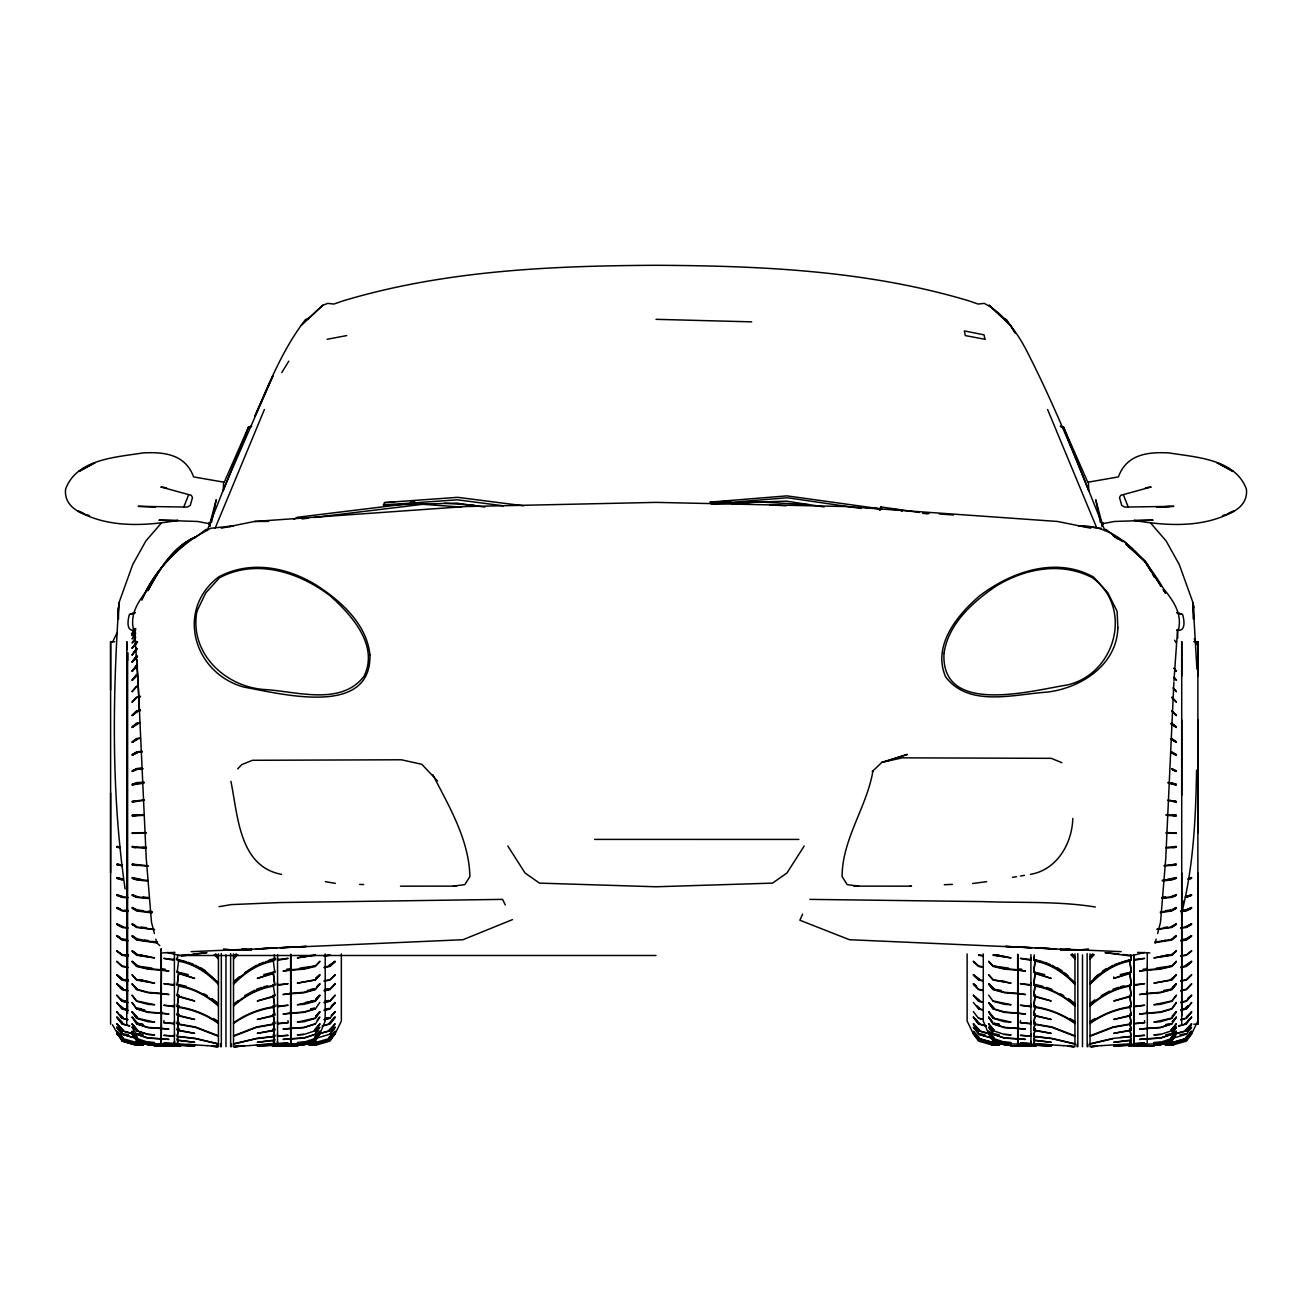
<?xml version="1.0" encoding="UTF-8"?>
<svg xmlns="http://www.w3.org/2000/svg" width="1312" height="1312" viewBox="0 0 1312 1312"><rect width="100%" height="100%" fill="white"/><g stroke="black" fill="none" stroke-linecap="round" stroke-linejoin="round"><path stroke-width="1.5" d="M110.602 872.939L110.602 792.973M110.602 690.046L110.602 641.716L114.685 641.716M126.756 690.046L126.756 666.414M126.756 660.608L126.756 652.736M126.756 650.063L126.756 641.716L126.756 1024.213M127.625 660.608L127.625 652.736L127.625 1013.192M1181.718 1015.849L1181.718 872.939M1181.718 795.285L1181.718 719.927M1181.718 676.008L1181.718 641.716L1181.718 1024.213M1193.789 1024.213L1197.872 1024.213L1197.872 872.939M1197.872 832.956L1197.872 719.927M1197.872 676.008L1197.872 641.716L1193.789 641.716M1178.553 629.35C1182.227 613.229 1173.01 600.371 1163.383 588.481C1145.261 558.125 1117.48 524.685 1078.759 525.899L1101.457 528.31M1193.395 619.002L1193.067 602.88L1179.258 564.537L1166.138 540.97L1151.001 523.439M1072.79 818.409C1072.183 843.501 1056.931 869.889 1030.478 874.35M1196.577 770.128C1195.74 818.311 1193.494 866.806 1181.522 913.71M1173.879 682.158L1165.761 858.507L1160.513 922.287L1157.61 933.521M1173.961 680.748L1177.602 629.481L1177.766 638.058M241.605 445.358L248.427 427.154L251.576 426.105M160.999 523.439L145.862 540.97L132.742 564.537L118.933 602.88C112.586 697.918 111.323 794.465 125.099 888.88M174.398 1043.614L163.82 1043.073L174.398 1043.696L174.545 1041.449M174.398 1045.943L163.82 1045.664L174.398 1046.025L174.545 1041.531M178.596 1043.958L177.186 1045.041L194.684 1046.107L178.596 1045.238L177.333 1046.238L177.481 1041.482M1030.92 1045.943L1020.342 1045.664L1030.92 1046.025L1031.052 1041.449M174.545 1033.922L174.398 1036.283L163.82 1035.332L174.398 1036.021M177.186 1036.25L178.744 1028.657L177.186 1036.25L195.521 1038.415L218.432 1043.794M207.247 1045.664L177.186 1043.762L178.596 1040.498L194.684 1042.286L177.186 1040.055L177.333 1037.94M1031.052 1033.922L1030.92 1036.283L1020.342 1035.332L1030.92 1036.021M1033.708 1036.25L1035.25 1028.657L1033.708 1036.25L1052.027 1038.415L1074.954 1043.794M1063.77 1045.664L1033.708 1043.762L1035.119 1040.498L1051.207 1042.286L1033.708 1040.055L1033.84 1037.94M174.545 1021.441L174.398 1023.885L163.82 1022.622L163.967 1020.621M177.186 1023.754L178.744 1014.127L177.186 1023.754L195.521 1026.984L218.432 1035.791M177.186 1029.969L178.744 1022.392L177.186 1029.969L194.684 1033.331L178.596 1030.658M1031.052 1021.441L1030.92 1023.885L1020.342 1022.622L1020.49 1020.621M1033.708 1023.754L1035.25 1014.127L1033.708 1023.754L1052.027 1026.984L1074.954 1035.791M1033.708 1029.969L1035.25 1022.392L1033.708 1029.969L1051.207 1033.331L1035.119 1030.658M161.13 1045.549L161.278 1011.503M161.31 1045.566L161.458 1011.519M174.545 1004.352L174.398 1006.796L163.82 1005.254L174.398 1006.206M177.186 1006.566L178.744 995.136L177.186 1006.566C192.028 1008.616 206.214 1014.143 218.432 1022.819M177.186 1015.062L178.744 1005.582L177.186 1015.062L194.684 1019.457L178.596 1015.964M1017.653 1045.549L1017.784 1011.503M1017.833 1045.566L1017.981 1011.519M1031.052 1004.352L1030.92 1006.796L1020.342 1005.254L1030.92 1006.206M1033.708 1006.566L1035.25 995.136L1033.708 1006.566C1048.55 1008.616 1062.72 1014.143 1074.954 1022.819M1033.708 1015.062L1035.25 1005.582L1033.708 1015.062L1051.207 1019.457L1035.119 1015.964M132.118 1002.434L136.612 1008.633L148.076 1012.028L161.13 1013.028L161.278 991.708M174.545 983.065L174.398 985.443L163.82 983.672L174.398 984.705M177.186 985.132L178.744 972.176L177.186 985.132C192.651 987.51 206.755 994.939 218.432 1005.189M178.596 996.792L194.684 1000.99L177.186 995.677L177.333 994.02M186.288 986.312L178.744 984.525L178.596 986.165C193.602 988.559 207.214 996.021 218.432 1006.091M994.004 1008.124L988.641 1002.434L993.135 1008.633L1004.582 1012.028L1017.653 1013.028L1017.784 991.708M1017.833 1013.372L1025.476 1014.045L1017.833 1013.044L1017.981 991.724M1031.052 983.065L1030.92 985.443L1020.342 983.672L1030.92 984.705M1033.708 985.132L1035.25 972.176L1033.708 985.132C1049.157 987.51 1063.278 994.939 1074.954 1005.189M1035.119 996.792L1051.207 1000.99L1033.708 995.677L1035.25 984.525L1042.81 986.312M1033.708 995.677L1035.25 984.525M83.181 512.976L77.556 510.778C107.6 528.228 144.91 525.997 178.071 520.372L158.916 520.192L197.62 521.471L209.854 523.8L216.234 499.757L211.527 522.553M132.118 983.672L136.612 989.199L148.076 992.282L161.13 993.364L161.278 968.338M161.31 1013.372L168.969 1014.045L161.31 1013.044L161.31 993.791L168.969 994.529L161.31 993.381L161.458 968.371M174.545 958.088L174.398 960.351L163.82 958.383L174.398 959.498M218.432 983.328C207.198 971.848 193.258 962.664 177.186 959.958L177.333 958.547M178.596 973.586L194.684 978.424L177.186 972.307L177.333 970.896M186.288 961.762L178.744 959.744L178.596 961.155C194.209 963.894 207.64 973.127 218.432 984.394M994.004 988.74L988.641 983.672L993.135 989.199L1004.582 992.282L1017.653 993.364L1017.784 968.338M1017.833 993.791L1025.476 994.529L1017.833 993.381L1017.981 968.371M1031.052 958.088L1030.92 960.351L1020.342 958.383L1030.92 959.498M1074.954 983.328C1063.72 971.848 1049.78 962.664 1033.708 959.958L1033.84 958.547M1035.119 973.586L1051.207 978.424L1033.708 972.307L1035.25 959.744L1042.81 961.762M1033.708 972.307L1035.25 959.744M134.234 631.039L134.398 629.481L138.121 682.158L146.239 858.507L151.487 922.287L154.39 933.521M177.333 958.711L177.76 954.792M1033.856 958.711L1034.266 954.792M177.186 959.958L177.481 957.301M1033.708 959.958L1033.987 957.301M177.186 972.307L178.744 959.744M177.186 995.677L178.744 984.525M118.933 602.88L118.293 619.362M1181.554 911.102L1183.375 901.131M188.698 494.591L183.664 507.318M1155.216 942.869L1156.167 939.13M880.008 510.204L880.877 506.924L919.187 512.467M873.005 770.652C866.904 807.142 842.058 839.172 842.107 876.629L847.191 884.632L858.786 886.141L911.528 886.174L909.921 886.174M1102.9 523.012L1101.982 525.948L1102.9 523.012L1102.146 523.783L1095.766 499.757L1100.473 522.553M879.794 509.991L880.877 506.924M141.86 600.207C151.946 575.591 170.806 554.5 191.929 538.707C171.642 548.646 158.572 570.835 148.043 590.728M207.165 530.622L224.926 485.834L273.044 375.609L254.922 416.084C269.337 382.809 283.146 348.549 305.466 319.587L308.353 318.308M143.057 597.042C154.226 572.704 173.381 551.598 195.636 536.854C173.856 546.317 159.621 569.113 148.256 589.744M215.07 528.375L264.384 409.557M303.892 1044.975L297.348 1045.27L303.892 1044.926L315.339 1041.105L319.833 1033.84L325.196 1021.048L325.196 953.939M177.186 1040.055L178.596 1036.677L195.521 1038.678L218.432 1044.106M1033.708 1040.055L1035.119 1036.677L1052.027 1038.678L1074.954 1044.106M224.319 482.078L248.427 427.154L223.204 490.852L223.614 482.127L193.618 476.928C185.468 454.69 165.23 451.771 143.172 452.902C116.276 457.281 76.637 458.839 65.6 489.146C63.796 503.578 76.408 512.73 89.019 515.403M484.8 507.072L456.707 503.152L383.416 505.005L384.531 502.578L457.642 497.33L523.849 505.809M112.389 642.437L116.834 633.253M1173.076 1044.975L1165.482 1045.27L1173.076 1044.926L1186.392 1041.105L1191.624 1033.84L1197.872 1021.048M802.6 914.087L799.894 920.237L849.454 939.72L1031.33 947.707M281.801 372.575L288.788 361.144M134.824 628.907L132.118 633.319L134.267 630.596M135.726 628.481L132.118 634.336L135.333 630.285M132.118 634.696L134.824 630.301M315.339 1040.121L319.833 1032.823L316.618 1036.874M1171.846 1040.121L1176.356 1032.823L1172.059 1038.202M135.726 629.891L132.118 635.713L135.333 631.695M315.339 1038.546L319.833 1031.248L314.47 1037.841L319.833 1031.38M1171.846 1038.546L1176.356 1031.38L1170.993 1037.956L1176.356 1031.248L1171.846 1038.415L1160.398 1042.318L1153.871 1042.646L1160.398 1042.318M135.726 633.106L132.118 638.928L135.333 634.86M1176.356 1027.296L1171.846 1034.364L1160.398 1038.136L1147.344 1038.891M804.19 846.01L786.938 873.021L772.506 883.124L656 886.764L539.494 883.124L525.062 873.021L507.81 846.01M135.726 637.304L132.118 643.011L135.333 639.042M315.339 1030.871L319.833 1023.786L314.47 1030.117M1171.846 1030.871L1176.356 1023.786L1170.993 1030.117M136.612 641.322L132.118 648.308L137.481 642.142M148.617 588.481C138.99 600.371 129.773 613.229 133.447 629.35M132.118 654.803L136.612 648.243M136.612 648.456L132.118 655L137.481 648.784M136.612 655.688L132.118 661.888L137.481 656.197M136.612 656.066L132.118 662.248L137.481 656.558M319.833 1002.434L315.339 1008.994L303.892 1012.405L290.821 1013.356L290.821 1045.549M1176.356 1002.434L1171.846 1008.633L1160.398 1012.028L1147.344 1013.028M1176.356 1002.794L1171.846 1008.994L1160.398 1012.405L1147.344 1013.356L1147.147 1045.566M329.886 1038.546L335.118 1031.248L328.869 1037.841L335.118 1031.38M1191.624 1031.38L1186.392 1038.546L1173.076 1042.318L1165.482 1042.646L1173.076 1042.318L1186.392 1038.415L1191.624 1031.248L1185.392 1037.956M329.886 1034.364L335.118 1027.296L331.378 1031.183M1186.392 1034.364L1191.624 1027.132L1187.885 1031.183M136.612 665.135L132.118 671.104L137.481 665.643M136.612 665.414L132.118 671.4L137.481 665.922M1176.356 995.136L1171.846 1000.925L1153.871 1004.746L1160.398 1004.369L1171.846 1001.286L1176.356 995.48M314.47 1040.564L319.833 1033.84M1170.993 1040.564L1176.356 1033.84L1171.846 1041.154L1160.398 1044.975L1153.871 1045.27L1160.398 1044.975M314.47 1039.153L319.833 1032.446L315.339 1039.744L303.892 1043.565L290.821 1044.204M1170.993 1039.153L1176.356 1032.446L1171.846 1039.744L1160.398 1043.565L1147.344 1044.155M136.612 674.434L132.118 679.96L134.808 677.418M136.612 674.893L132.118 680.42L137.481 675.352M1191.624 1011.65L1186.392 1018.079L1180.685 1019.522M315.536 1032.478L319.833 1027.132L315.339 1034.364L303.892 1038.136L290.821 1038.891M1172.059 1032.478L1176.356 1027.132L1171.846 1034.2L1160.398 1037.972L1147.344 1038.743M1191.624 1002.434L1186.392 1008.633L1180.685 1010.092M1191.624 1002.794L1186.392 1008.994L1180.685 1010.453M314.47 1030.33L319.833 1024M1170.993 1030.33L1176.356 1024M132.118 691.424L136.612 686.176M132.118 691.785L136.612 686.52M132.118 648.046L137.481 641.88M317.16 1020.129L319.833 1017.046L315.339 1024.016L303.892 1027.657L290.821 1028.526M1172.321 1021.671L1176.356 1017.046L1171.846 1024.016L1160.398 1027.657L1147.344 1028.526M1172.321 1021.933L1176.356 1017.308M335.118 995.136L329.886 1000.925L324.179 1002.253M335.118 995.48L329.886 1001.286L324.179 1002.614M315.815 1016.095L319.833 1011.65L315.339 1018.079L297.348 1022.114L303.892 1021.753L315.339 1018.358L319.833 1011.946L315.815 1016.374M1172.321 1016.095L1176.356 1011.65L1171.846 1018.358L1160.398 1021.753L1153.871 1022.114L1171.846 1018.079M1172.321 1016.374L1176.356 1011.946M1185.392 1040.564L1191.624 1033.84M332.625 1035.102L335.118 1032.446L329.886 1040.072L320.374 1042.761L329.886 1040.121L335.118 1032.872L332.625 1035.529M328.869 1039.153L335.118 1032.511M1185.392 1039.153L1191.624 1032.446L1186.392 1039.744L1173.076 1043.565L1159.792 1044.073M1187.885 1036.874L1191.624 1032.823L1186.392 1040.121L1176.88 1042.81L1186.392 1040.072M335.118 983.672L329.886 989.199L324.179 990.527M335.118 984.131L329.886 989.658L324.179 990.97M1191.624 983.672L1186.392 989.199L1180.685 990.527M1191.624 984.131L1186.392 989.658L1180.685 990.97M132.118 701.822L136.612 697.098L140.433 696.344M132.118 702.363L136.612 697.64L140.433 696.885M319.833 961.204L315.339 965.927L303.892 968.633L290.821 969.748L290.821 954.365M319.833 961.745L315.339 966.468L303.892 969.158L290.821 970.24L290.821 993.364L303.892 992.282L315.339 989.199L319.833 983.672L317.16 986.214M1176.356 961.204L1171.846 965.927L1160.398 968.633L1147.344 969.748M1176.356 961.745L1171.846 966.468L1160.398 969.158L1147.344 970.24L1147.147 993.381L1139.505 994.529L1147.147 993.791M237.685 768.865L241.769 764.617L252.445 760.288L401.357 759.779L421.792 764.273L437.519 780.919M331.378 1031.019L335.118 1027.132L329.886 1034.2L316.569 1038.136M233.52 958.99L237.718 954.66M1090.026 958.99L1094.224 954.66M328.869 1030.33L335.118 1023.786L329.886 1030.871L318.472 1033.987M1185.392 1030.117L1191.624 1023.786L1186.392 1030.674L1174.978 1033.79M1185.392 1030.33L1191.624 1024L1186.392 1030.871L1174.978 1033.987M233.52 956.645L236.308 953.824M233.52 957.776L236.308 954.759M1090.026 956.645L1092.83 953.824M1090.026 957.58L1092.83 954.759M1090.026 957.776L1092.83 954.972M315.815 999.137L319.833 995.136L315.339 1000.925L297.348 1004.746L303.892 1004.369L315.339 1001.286L319.833 995.48L315.815 999.498M331.378 1020.736L335.118 1017.046L329.886 1023.754L322.276 1025.836M328.869 1023.475L335.118 1017.308L329.886 1024.016L322.276 1026.099M1187.885 1020.736L1191.624 1017.046L1186.392 1024.016L1178.783 1026.099M1185.392 1023.475L1191.624 1017.308M301.399 325.31L322.818 305.253L327.77 303.384L333.871 304.056L343.432 300.76C444.604 270.469 551.056 265.795 656 265.303C760.944 265.795 867.396 270.469 968.568 300.76L978.129 304.056L984.23 303.384C1003.893 313.519 1017.915 333.281 1027.722 352.846C1057.095 410.377 1080.711 470.746 1104.835 530.622M335.118 974.636L329.886 979.67L324.179 980.835M335.118 975.046L329.886 980.08L324.179 981.245M1191.624 974.636L1186.392 979.67L1180.685 980.835M1191.624 975.046L1186.392 980.08L1180.685 981.245M872.201 771.571L881.877 762.338L907.346 754.416L885.256 761.583M317.16 986.673L319.833 984.131L315.339 989.658L303.892 992.741L290.821 993.774L290.821 1013.028L303.892 1012.028L315.339 1008.633M331.378 1015.209L335.118 1011.65L329.886 1018.358L324.179 1019.818M331.378 1015.488L335.118 1011.946M1172.321 987.477L1176.356 983.672L1171.846 989.199L1160.398 992.282L1147.344 993.364L1147.196 991.708M1172.321 987.936L1176.356 984.131L1171.846 989.658L1160.398 992.741L1147.344 993.774L1147.147 1013.044L1139.505 1014.045L1147.147 1013.372L1147.016 1011.519M1186.638 1016.669L1191.624 1011.946L1186.392 1018.358L1180.685 1019.818M273.355 1044.762L274.618 1043.598L273.355 1040.498L257.267 1042.286L274.766 1040.055L273.208 1034.561M1129.878 1044.762L1131.141 1043.598L1129.878 1040.498L1113.773 1042.286L1131.288 1040.055L1131.141 1037.94M1176.356 950.659L1171.846 954.808L1153.871 957.875L1171.846 955.284L1176.356 951.118L1170.993 954.972M307.385 319.456L322.818 305.253M233.52 984.394C244.311 973.127 257.742 963.894 273.355 961.155L273.208 959.744L265.664 961.762M1090.026 984.394C1100.817 973.127 1114.249 963.894 1129.878 961.155L1129.73 959.744L1114.79 964.5M331.378 1005.845L335.118 1002.434L329.886 1008.633L324.179 1010.092M331.378 1006.222L335.118 1002.794L329.886 1008.994L324.179 1010.453M1185.392 1008.124L1187.885 1005.845M1187.885 1006.222L1185.392 1008.485L1181.833 1009.076M274.618 1043.647L273.208 1043.073M1131.141 1043.647L1129.73 1043.073M233.52 981.917L239.112 976.899M233.52 982.737L240.506 976.456M233.52 983.328C244.754 971.848 258.694 962.664 274.766 959.958L274.634 958.547L269.206 959.99M1094.224 978.145L1098.423 974.373M1090.026 982.737L1099.817 973.947M1090.026 983.328C1101.276 971.848 1115.2 962.664 1131.288 959.958L1130.993 957.301M315.815 978.129L319.833 974.636L315.339 979.67L297.348 983.147L315.339 980.08L319.833 975.046L315.815 978.539M1170.993 979.293L1176.356 974.636L1171.846 979.67L1153.871 983.147L1171.846 980.08L1176.356 975.046L1170.993 979.703M273.355 1046.041L274.766 1044.828M1129.878 1046.041L1131.288 1044.828M1187.885 998.35L1191.624 995.136L1186.392 1000.925L1180.685 1002.253M1187.885 998.694L1191.624 995.48L1186.392 1001.286L1180.685 1002.614M1033.987 1041.482L1033.856 1046.238L1035.119 1045.238L1051.207 1046.107L1033.708 1045.041L1035.119 1043.958L1052.027 1044.893M1191.624 950.659L1186.392 954.808L1180.685 955.776M1191.624 951.118L1186.392 955.284L1180.685 956.235M233.52 1006.091C244.737 996.021 258.349 988.559 273.355 986.165L273.208 984.525L274.766 995.677L257.267 1000.99L273.355 996.792L273.208 995.136L274.766 1006.566C259.924 1008.616 245.754 1014.143 233.52 1022.819M1090.026 1006.091C1101.26 996.021 1114.872 988.559 1129.878 986.165L1129.73 984.525L1131.288 995.677L1113.773 1000.99L1129.878 996.792L1129.73 995.136L1131.288 1006.566C1116.43 1008.616 1102.26 1014.143 1090.026 1022.819M282.703 1046.107L271.912 1045.746L282.703 1045.041M233.52 1004.238L238.308 1000.564M233.52 1005.189C245.196 994.939 259.317 987.51 274.766 985.132L273.208 972.176L263.778 974.603M1090.026 1003.532L1094.831 999.859M1090.026 1004.238L1094.831 1000.564M1090.026 1005.189C1101.719 994.939 1115.823 987.51 1131.288 985.132L1129.73 972.176L1131.288 985.132M137.481 711.219L132.118 715.237L136.612 710.842L140.433 710.087M137.481 711.645L132.118 715.663L136.612 711.252L140.433 710.497M193.979 538.428L206.361 529.228M281.063 1046.041L282.703 1044.828M1137.586 1046.041L1139.226 1044.828M328.869 965.55L335.118 961.204L329.886 965.927L324.179 967.092M328.869 966.075L335.118 961.745L329.886 966.468L324.179 967.616M1185.392 965.55L1191.624 961.204L1186.392 965.927L1180.685 967.092M1185.392 966.075L1191.624 961.745L1186.392 966.468L1180.685 967.616M137.481 723.437L132.118 726.93L136.612 723.125L140.433 722.551M137.481 724.044L132.118 727.52L136.612 723.732L140.433 723.142M1173.666 937.358L1176.356 935.604L1171.846 939.408L1154.806 942.147M1170.993 939.704L1176.356 936.21L1171.846 940.015L1154.806 942.721M244.704 972.7L256.447 965.238M1102.9 970.798L1106.246 968.666M1101.211 972.7L1112.953 965.238M233.52 1023.54C245.278 1015.029 258.972 1009.453 273.355 1007.419L273.208 1005.582L274.766 1015.062L257.267 1019.457L273.355 1015.964L273.208 1014.127L274.766 1023.754L256.447 1026.984L233.52 1035.791M1090.026 1023.54C1101.801 1015.029 1115.479 1009.453 1129.878 1007.419L1129.73 1005.582L1131.288 1015.062L1113.773 1019.457L1129.878 1015.964L1129.73 1014.127L1131.288 1023.754L1112.953 1026.984L1090.026 1035.791M1090.026 1021.54L1094.831 1018.588M293.921 519.372L297.365 517.289L412.099 503.25M137.481 738.836L132.118 741.969L136.612 738.525L140.433 737.951M137.481 739.312L132.118 742.444L136.612 739L140.433 738.41M248.362 428.319L251.56 426.498M188.19 541.085L210.543 528.31L233.241 525.899L229.452 526.768M1186.95 938.228L1191.624 935.604L1186.392 939.408L1180.685 940.36M1170.993 926.748L1176.356 923.812L1171.846 926.977L1157.135 929.109M1170.993 927.24L1176.356 924.304L1171.846 927.469L1157.135 929.372M244.704 995.66L254.758 990.199M1101.211 995.66L1109.608 991.118M137.481 752.104L132.118 754.646L136.612 751.874L142.352 751.268M137.481 752.744L132.118 755.302L136.612 752.514L142.352 751.924M1172.78 909.2L1176.356 907.494L1171.846 910.282L1160.398 912.004M1172.78 909.856L1176.356 908.15L1171.846 910.922L1160.398 912.66M1185.392 926.748L1191.624 923.812L1186.392 926.977L1180.685 927.715M1185.392 927.24L1191.624 924.304L1186.392 927.469L1180.685 928.207M233.52 1036.316L256.447 1027.411L273.355 1024.393L274.766 1029.969L257.267 1033.331L273.355 1030.658L274.766 1036.25L256.447 1038.415L233.52 1043.794M1090.026 1036.316L1112.953 1027.411L1129.878 1024.393L1131.288 1029.969L1113.773 1033.331L1129.878 1030.658L1131.288 1036.25L1120.432 1037.497M1113.773 976.997L1113.773 978.424L1131.288 972.307L1129.73 959.744M1186.95 909.413L1191.624 907.494L1186.392 910.282L1180.685 911.02M1186.95 910.069L1191.624 908.15L1186.392 910.922L1180.685 911.676M258.267 964.5L263.778 962.27M137.481 768.799L132.118 770.964L136.612 768.57L142.352 767.963M137.481 769.291L132.118 771.456L136.612 769.062L142.352 768.471M1186.392 896.834L1191.624 894.718L1185.392 896.686M1186.392 897.359L1191.624 895.26L1185.392 897.211M135.021 612.458L130.216 614.36L133.89 613.442M1228.819 512.976L1234.444 510.778C1204.4 528.228 1167.09 525.997 1133.929 520.372L1153.084 520.175L1114.38 521.471L1102.146 523.783M1170.993 896.686L1176.356 894.718L1171.846 896.834L1162.301 897.802M1170.993 897.211L1176.356 895.26L1171.846 897.359L1162.301 898.343M1113.773 978.424L1129.878 973.586M1222.981 515.403C1235.592 512.73 1248.204 503.578 1246.4 489.146C1235.363 458.839 1195.724 457.281 1168.828 452.902C1146.77 451.771 1126.532 454.69 1118.382 476.928L1088.386 482.127L1088.796 490.852L1063.573 427.154L1060.424 426.105M256.447 989.297L261.941 987.395M1112.953 989.297L1118.447 987.395M315.339 1034.2L303.892 1037.972L290.821 1038.743M303.892 1042.318L297.348 1042.646L303.892 1042.187L315.339 1038.415M1162.301 1043.27L1168.041 1041.318M1188.147 878.696L1191.624 877.564L1188.508 878.335M1188.147 879.384L1191.624 878.253L1188.508 879.024M315.339 1023.754L303.892 1027.394L290.821 1028.28M315.339 1030.674L303.892 1034.512L297.348 1034.856L303.892 1034.299M1171.846 1023.754L1160.398 1027.394L1147.344 1028.28M1171.846 1030.674L1160.398 1034.512L1153.871 1034.856L1160.398 1034.299M221.318 528.178L254.462 521.471L465.301 506.563L656 502.381L846.699 506.563L1057.538 521.471L1090.682 528.178M274.634 970.896L274.766 972.307L257.267 978.424L273.355 973.586L273.208 972.176M329.886 1039.694L316.569 1043.565L303.285 1044.122L316.569 1043.516M316.569 1044.975L308.976 1045.27L316.569 1044.926L329.886 1041.105L335.118 1033.84L341.35 1021.048L341.35 953.939M316.569 1042.318L308.976 1042.646L316.569 1042.187L329.886 1038.415M1173.076 1038.136L1186.392 1034.2M233.52 1044.106L256.447 1038.678L273.355 1036.677L274.766 1040.055M1090.026 1044.106L1112.953 1038.678M135.152 612.802L129.445 614.393C127.756 619.707 125.755 632.368 135.251 630.055M1090.026 1043.794L1112.953 1038.415L1129.878 1036.677L1131.288 1040.055M318.472 1033.79L329.886 1030.674M1178.783 1025.836L1186.392 1023.754M324.179 1019.522L329.886 1018.079M1120.284 974.603L1127.844 972.668M1144.704 952.446L1132.633 955.497L1122.777 954.464M263.778 986.755L267.55 985.853M1120.284 986.755L1124.072 985.853M881.877 762.338L902.312 757.844L1051.224 758.336L1061.9 762.682M135.694 800.714L132.118 801.484L144.254 799.795M135.694 801.255L132.118 802.009L144.254 800.32M1165.63 1034.906L1170.993 1033.61M1144.507 1020.621L1144.638 1022.622L1134.076 1023.458L1134.076 1006.796L1144.638 1005.254L1134.076 1006.206L1134.076 985.443L1144.638 983.672L1134.076 984.705L1134.076 960.351L1144.638 958.383L1134.076 959.498L1133.929 957.235M1165.63 1024.557L1169.205 1023.836M315.339 954.808L297.348 957.875L315.339 955.284M310.895 1008.813L314.47 1008.124M310.895 1009.174L314.47 1008.485M327.098 339.267L346.712 335.593M1180.046 1034.742L1185.392 1033.774M310.895 989.379L314.47 988.74M307.32 990.462L314.47 989.199M310.895 1001.105L314.47 1000.482M305.532 1002.401L314.47 1000.826M1170.993 865.084L1176.356 864.149L1164.22 865.526M1170.993 865.625L1176.356 864.69L1164.22 866.068M1163.842 990.462L1170.993 989.199M219.088 906.658L231.207 904.608L280.046 902.558L502.578 899.376L505.284 904.903M324.179 955.776L329.886 954.808M324.179 956.235L329.886 955.284M1180.685 940.966L1186.392 940.015L1191.624 936.21L1185.392 939.704L1181.833 940.097M986.624 881.68L972.602 883.517M1012.536 877.351L1016.521 876.678M1020.506 876.022L1024.492 875.35M325.31 1009.076L328.869 1008.485M325.31 1018.161L328.869 1017.571M325.31 1018.44L328.869 1017.85M314.47 966.075L300.005 968.059M1170.993 966.075L1156.528 968.059M325.31 989.281L328.869 988.74M325.31 989.74L328.869 989.199M325.31 1001.023L328.869 1000.482M325.31 1001.368L328.869 1000.826M1145.442 487.818L1151.182 486.982L1120.71 495.313L1119.513 497.576L1121.694 505.333L1124.581 507.072L1173.781 506.334L1156.708 507.088M277.554 959.498L288.132 958.383L277.554 960.351L277.422 958.088M181.532 956.005L206.952 952.627L193.159 954.054M1162.055 940.884L1165.63 940.409M1165.63 955.218L1169.205 954.742M1160.267 956.382L1169.205 955.202M400.472 886.174L453.214 886.141L464.809 884.632L469.893 876.629C469.138 840.057 449.229 806.618 432.862 774.834M1134.076 1045.943L1144.638 1045.664L1134.076 1046.025L1134.076 1036.283L1144.638 1035.332L1134.076 1036.021L1134.076 1023.885L1144.638 1022.622M1088.32 948.92L1078.595 950.15L1060.473 949.888L1070.346 949.248M302.055 518.945L308.09 518.207M314.126 517.469L422.808 504.3L461.266 507.072M1181.833 939.507L1185.392 939.097M287.984 1020.621L288.132 1022.622L277.554 1023.885L277.422 1021.441M290.641 1028.296L282.998 1029.133L290.641 1028.542M1147.147 1028.296L1139.505 1029.133L1147.147 1028.542M286.574 969.256L290.493 968.846M290.493 968.371L290.641 970.257L282.998 971.044L290.641 969.781L290.641 954.365M1143.096 969.256L1147.016 968.846M1176.749 630.055C1186.245 632.368 1184.244 619.707 1182.555 614.393L1176.848 612.802M1165.63 910.61L1170.993 910.052M1165.63 911.266L1170.993 910.692M1163.842 927.502L1167.418 927.125M1163.842 927.994L1167.418 927.617M167.296 952.446L179.367 955.497L189.223 954.464M1162.301 880.237L1171.846 879.253L1176.356 877.564L1167.418 879.384M1162.301 880.926L1171.846 879.942L1176.356 878.253L1167.418 880.073M290.493 992.134L290.641 993.791L282.998 994.529L290.641 993.381L290.641 970.257M137.481 814.686L132.118 815.211L144.254 814.637M137.481 815.392L132.118 815.916L144.254 815.342M1172.78 846.896L1176.356 846.535L1166.122 847.404M1172.78 847.601L1176.356 847.24L1166.122 848.11M277.554 1023.458L288.132 1022.622M233.52 1046.615L244.704 1045.582M1101.211 1045.582L1090.026 1046.697L1090.026 953.89M1181.833 910.364L1185.392 910.052M1181.833 911.02L1185.392 910.692M290.493 1011.519L290.641 1013.372L282.998 1014.045L290.641 1013.044L290.641 993.791M290.641 1038.76L282.998 1039.399L290.641 1038.907M1147.147 1038.76L1139.505 1039.399L1147.147 1038.907M824.182 506.94L786.314 501.118L711.399 503.923L710.251 502.102L786.954 495.87L881.844 509.04M711.399 503.923L787.413 497.773L861.23 508.482M234.75 1046.615L238.456 1046.32M234.75 1046.697L240.309 1046.254M1091.256 1046.615L1094.979 1046.32M1091.256 1046.697L1096.832 1046.254M1162.055 897.359L1165.63 897.096M1162.055 897.884L1165.63 897.621M277.554 1036.021L288.132 1035.332L277.554 1036.283L277.422 1033.922M383.416 505.005L457.248 499.806L503.398 505.825M732.112 503.775L758.68 501.922L809.34 504.726M274.766 1043.762L233.52 1046.697L233.52 953.89M1131.288 1043.762L1101.211 1045.664M277.554 1043.696L288.132 1043.073L277.554 1043.614L277.422 1041.449M1134.076 1043.696L1144.638 1043.073L1134.076 1043.614L1133.929 1041.449M1128.402 1045.697L1139.226 1045.041M273.7 1044.286L277.406 1044.155M290.641 1044.155L282.998 1044.582L290.641 1044.204M1130.206 1044.286L1133.929 1044.155M1147.147 1044.155L1139.505 1044.582L1147.147 1044.204M1128.435 1045.746L1139.226 1046.107L1135.618 1046.156M139.269 768.701L142.844 768.504M139.269 769.193L142.844 768.996M144.254 782.231L136.612 782.624L132.118 784.314L142.844 782.641M144.254 782.903L136.612 783.313L132.118 785.002L142.844 783.33M251.642 949.216L233.405 950.15L223.68 948.92M255.709 949.002L275.979 947.969M280.03 947.756L306.385 946.395L233.405 950.15L251.527 949.888L241.654 949.248M290.821 1044.155L303.892 1043.516M1156.708 507.088L1169.894 506.498M162.54 952.922L174.808 952.381M191.158 951.659L246.328 949.248M262.679 948.527L276.98 947.887M281.063 947.707L462.939 939.72L512.5 919.614M944.296 884.714L952.381 884.386M256.447 1044.893L273.355 1043.958L274.766 1045.041L257.267 1046.107L273.355 1045.238L274.618 1046.238L274.47 1041.482M710.251 502.102L730.669 501.315M132.118 832.808L146.157 832.644M132.118 833.35L146.157 833.186M277.422 1043.778L277.554 1046.025L288.132 1045.664L277.554 1045.943M384.531 502.578L394.6 502.299M410.738 501.856L414.772 501.758M285.95 1046.123L298.25 1045.664L285.95 1045.943M1142.473 1046.123L1154.757 1045.664L1142.473 1045.943M254.462 521.471L268.681 521.389M1166.122 814.637L1176.356 815.211L1172.78 814.85M1166.122 815.342L1176.356 815.916L1172.78 815.556M1166.122 832.644L1176.356 832.808M1166.122 833.186L1176.356 833.35M594.615 839.401L798.877 839.418M453.214 886.141L456.461 886.141M853.899 886.141L858.786 886.141M179.367 955.497L656 955.497M809.816 899.376L982.918 901.606C1020.359 903.033 1058.243 901 1095.323 907.002M1029.362 1046.156L1025.754 1046.107L1036.546 1045.746L1025.754 1045.041M172.856 1046.156L169.248 1046.107L180.039 1045.746L169.248 1045.041M177.186 1046.107L180.81 1046.172M1022.524 1045.943L1010.224 1045.664L1022.524 1046.123M166.001 1045.943L153.717 1045.664L166.001 1046.123M656 319.324L751.71 321.866M922.91 513.435L929.044 513.632M939.261 513.943L953.43 514.993M991.905 1044.975L999.498 1045.27L991.905 1044.926L978.588 1041.105L973.356 1033.84L967.124 1021.048L967.124 953.939M1005.189 1044.073L991.905 1043.565L978.588 1039.694L973.356 1032.446L979.588 1039.153M188.042 1044.5L195.521 1044.811M142.844 847.306L146.419 847.454M142.844 848.011L146.419 848.159M359.619 884.386L363.654 884.55M1035.414 947.887L1049.715 948.527M1066.066 949.248L1121.235 951.659M1137.586 952.381L1149.853 952.922M135.382 1042.318L142.975 1042.646L135.382 1042.187L122.065 1038.415M155.292 507.088L138.219 506.334L187.419 507.072L190.306 505.333L192.487 497.576L191.29 495.313L160.818 486.982L166.558 487.818M1004.582 1044.975L1011.109 1045.27L1004.582 1044.926L993.135 1041.105L988.641 1033.84L983.278 1021.048L983.278 953.939M148.076 1044.975L154.603 1045.27L148.076 1044.926L136.612 1041.105L132.118 1033.84L137.481 1040.564M1017.653 1044.155L1004.582 1043.565L993.135 1039.694L988.641 1032.446L994.004 1039.153M161.13 1044.204L148.076 1043.565L136.612 1039.744L132.118 1032.446L137.481 1039.153M161.13 1044.155L148.076 1043.516L136.612 1039.694M1004.582 1042.318L1011.109 1042.646L1004.582 1042.187L993.135 1038.415M1017.833 1044.204L1025.476 1044.582L1017.833 1044.155M148.076 1042.318L154.603 1042.646L148.076 1042.187L136.612 1038.415L132.118 1031.248L137.481 1037.841L132.118 1031.38L136.612 1038.546M161.31 1044.204L168.969 1044.582L161.31 1044.155M146.157 847.601L132.118 846.535L135.694 846.896M146.157 848.306L132.118 847.24L135.694 847.601M148.076 865.723L132.118 864.149L137.481 865.084M148.076 866.264L132.118 864.69L137.481 865.625M1031.97 947.756L1005.615 946.395L1078.595 950.15L1060.358 949.216M1036.021 947.969L1056.291 949.002M1168.041 782.428L1176.356 784.314L1170.993 782.756M1168.041 783.116L1176.356 785.002L1170.993 783.444M1168.041 799.992L1176.356 801.484L1172.78 800.714M1168.041 800.517L1176.356 802.009L1172.78 801.255M866.068 507.892L880.254 508.679M890.389 509.253L898.49 509.696L902.213 511.139M769.767 504.874L785.97 505.792M1017.653 1038.891L1004.582 1038.136L993.135 1034.364L988.641 1027.132L992.922 1032.478M1031.068 1044.155L1034.774 1044.286M161.13 1038.891L148.076 1038.136L136.612 1034.364L132.118 1027.132L134.267 1029.723M174.545 1044.155L178.268 1044.286M1017.653 1038.743L1004.582 1037.972L993.135 1034.2M161.13 1038.743L148.076 1037.972L136.612 1034.2M1017.833 1038.907L1025.476 1039.399L1017.833 1038.76M161.31 1038.907L168.969 1039.399L161.31 1038.76M1017.653 1028.526L1004.582 1027.657L993.135 1024.016L988.641 1017.308M161.13 1028.526L148.076 1027.657L136.612 1024.016L132.118 1017.046L137.481 1023.212L142.844 1024.295M1017.653 1028.28L1004.582 1027.394L993.135 1023.754L988.641 1017.046L992.659 1021.933M161.13 1028.28L148.076 1027.394L136.612 1023.754M1020.342 1022.622L1030.92 1023.458M163.82 1022.622L174.398 1023.458M444.407 503.201L474.78 505.35M1017.653 1013.356L1004.582 1012.405L993.135 1008.994L988.641 1002.794L994.004 1008.485M161.13 1013.356L148.076 1012.405L136.612 1008.994L132.118 1002.794M141.056 879.384L132.118 877.564L136.612 879.253L148.076 880.434M141.056 880.073L132.118 878.253L136.612 879.942L148.076 881.123M142.844 897.096L148.207 897.49M142.844 897.621L148.207 898.031M1017.653 993.774L1004.582 992.741L993.135 989.658L988.641 984.131L994.004 989.199L1001.154 990.462M1017.833 1028.542L1025.476 1029.133L1017.833 1028.296M161.13 993.774L148.076 992.741L136.612 989.658L132.118 984.131L137.481 989.199M161.31 1028.542L168.969 1029.133L161.31 1028.296M1070.018 1046.32L1073.724 1046.615M1068.148 1046.254L1073.724 1046.697M213.495 1046.32L217.218 1046.615M211.642 1046.254L217.218 1046.697L217.218 1044.106M1008.452 968.059L994.004 966.075M1017.653 970.24L1004.582 969.158L993.135 966.468L988.641 961.745M148.207 911.824L151.946 912.135M151.798 912.972L136.612 910.922L132.118 908.15L137.481 910.692L142.844 911.266M151.946 968.059L137.481 966.075L132.118 961.745L136.612 966.468L148.076 969.158L161.13 970.24M119.966 846.798L116.834 846.535L120.327 846.929M119.966 847.503L116.834 847.24L120.327 847.634M151.946 941.426L157.538 941.885M157.407 943.016L136.612 940.015L132.118 936.21L137.481 939.704L148.207 941.114M1004.582 1034.299L1011.109 1034.856L1004.582 1034.512L993.135 1030.674M148.207 911.168L151.946 911.496M151.798 912.332L136.612 910.282L132.118 907.494L137.481 910.052L142.844 910.61M127.772 897.326L122.065 896.834L116.834 894.718L123.082 896.686M127.772 897.867L122.065 897.359L116.834 895.26L123.082 897.211M157.407 942.475L136.612 939.408L132.118 935.604L137.481 939.097L141.056 939.572M124.853 910.216L128.428 910.528M124.853 910.856L128.428 911.184M1063.77 1045.582L1074.954 1046.697L1074.954 953.89M207.247 1045.582L218.432 1046.697L218.432 953.89M1118.841 954.054L1105.048 952.627L1130.485 956.005M148.076 897.998L136.612 896.834L132.118 894.718L137.481 896.686M148.076 898.54L136.612 897.359L132.118 895.26L137.481 897.211M141.056 927.125L146.419 927.682M141.056 927.617L146.419 928.191M1017.981 968.846L1021.9 969.256M1017.833 970.257L1025.476 971.044L1017.833 969.781L1017.833 954.365M161.458 968.846L165.378 969.256M161.31 970.257L168.969 971.044L161.31 969.781L161.31 948.855M123.082 939.097L126.641 939.507M126.641 940.097L123.082 939.704L116.834 936.21L122.065 940.015L127.772 940.966M124.853 954.71L128.428 955.103M124.853 955.169L128.428 955.579M127.772 911.02L122.065 910.282L116.834 907.494L119.966 908.773M127.772 911.676L122.065 910.922L116.834 908.15L119.966 909.429M127.772 927.715L122.065 926.977L116.834 923.812L123.082 926.748M127.772 928.207L122.065 927.469L116.834 924.304L123.082 927.24M995.792 954.742L999.367 955.218M995.792 955.202L1004.73 956.382M144.632 940.048L148.207 940.507M139.269 954.742L142.844 955.218M139.269 955.202L148.207 956.382M124.853 979.523L128.428 979.998M124.853 979.933L128.428 980.408M923.222 513.058L927.256 513.632M121.524 864.854L116.834 864.149L122.065 865.133M121.524 865.395L116.834 864.69L122.065 865.674M123.082 1000.482L126.641 1001.023M126.641 1001.368L123.082 1000.826L120.589 998.694M1001.154 980.818L1004.73 981.376M139.269 979.572L142.844 980.13M139.269 979.982L148.207 981.376M1035.119 1024.393L1052.027 1027.411L1074.954 1036.316M178.596 1024.393L195.521 1027.411L218.432 1036.316M123.082 1008.485L126.641 1009.076M978.588 954.808L982.393 955.448M978.588 955.284L982.393 955.923M325.376 881.68L335.347 883.353M127.772 940.36L122.065 939.408L116.834 935.604L119.966 937.358M127.772 955.776L122.065 954.808L116.834 950.659M127.772 956.235L122.065 955.284L116.834 951.118L123.082 954.972M979.588 1033.774L984.935 1034.742M123.082 1033.774L128.428 1034.742M137.481 1008.124L141.056 1008.813M137.481 1008.485L144.632 1009.863M993.135 954.808L1011.109 957.875L993.135 955.284M1035.119 1007.419C1049.502 1009.453 1063.196 1015.029 1074.954 1023.54M178.596 1007.419C192.995 1009.453 206.673 1015.029 218.432 1023.54M982.393 966.698L978.588 965.927L973.356 961.204M982.393 967.239L978.588 966.468L973.356 961.745M982.393 980.441L978.588 979.67L973.356 974.636L979.588 979.293M982.393 980.851L978.588 980.08L973.356 975.046L979.588 979.703M994.004 1023.212L999.367 1024.295M994.004 1023.475L999.367 1024.557M127.772 967.092L122.065 965.927L116.834 961.204M127.772 967.616L122.065 966.468L116.834 961.745M127.772 980.835L122.065 979.67L116.834 974.636L123.082 979.293M127.772 981.245L122.065 980.08L116.834 975.046L121.524 978.539M142.844 1024.557L137.481 1023.475L132.118 1017.308M994.004 1033.61L999.367 1034.906M137.481 1033.61L142.844 1034.742M137.481 1033.774L142.844 1034.906M982.393 990.084L978.588 989.199L973.356 983.672L976.472 986.214M982.393 990.544L978.588 989.658L973.356 984.131L976.472 986.673M982.393 1001.81L978.588 1000.925L973.356 995.136L979.588 1000.482M982.393 1002.171L978.588 1001.286L973.356 995.48L979.588 1000.826M127.772 990.527L122.065 989.199L116.834 983.672L123.082 988.74M127.772 990.97L122.065 989.658L116.834 984.131L123.082 989.199M127.772 1002.253L122.065 1000.925L116.834 995.136M127.772 1002.614L122.065 1001.286L116.834 995.48M1035.119 986.165C1050.125 988.559 1063.737 996.021 1074.954 1006.091M1178.11 613.442L1181.784 614.36L1176.979 612.458M123.082 879.122L116.834 877.564L122.065 879.253M123.082 879.811L116.834 878.253L122.065 879.942M1037.152 972.668L1044.696 974.603M978.588 1008.633L982.393 1009.6M982.393 1009.978L978.588 1008.994L973.356 1002.434M978.588 1018.079L982.393 1019.047M982.393 1019.326L978.588 1018.358L973.356 1011.65M180.63 972.668L188.19 974.603M127.772 1010.092L122.065 1008.633L116.834 1002.434M127.772 1010.453L122.065 1008.994L116.834 1002.794M127.772 1019.522L122.065 1018.079L116.834 1011.65M127.772 1019.818L122.065 1018.358L116.834 1011.946M1035.119 961.155C1050.732 963.894 1064.163 973.127 1074.954 984.394M993.135 1000.925L1011.109 1004.746L1004.582 1004.369L993.135 1001.286L988.641 995.136M986.198 1025.836L978.588 1023.754L973.356 1017.046L977.096 1020.736M986.198 1026.099L978.588 1024.016L973.356 1017.308M990.002 1033.79L978.588 1030.674L973.356 1023.786L979.588 1030.117M990.002 1033.987L978.588 1030.871L973.356 1024L979.588 1030.33M129.675 1025.836L122.065 1023.754L116.834 1017.046L121.836 1021.966M129.675 1026.099L122.065 1024.016L116.834 1017.308L123.082 1023.475M122.065 1030.674L133.48 1033.79M133.48 1033.987L122.065 1030.871L116.834 1023.786L123.082 1030.117M978.588 1034.2L991.905 1037.972M991.905 1038.136L978.588 1034.364L973.356 1027.132L978.342 1032.478M978.588 1038.415L991.905 1042.187L999.498 1042.646L991.905 1042.187L978.588 1038.546L973.356 1031.248L979.588 1037.956M135.382 1037.972L122.065 1034.2L116.834 1027.132L121.836 1032.314M135.382 1038.136L122.065 1034.364L116.834 1027.296L121.836 1032.478M122.065 1039.694L135.382 1043.516L148.682 1044.073L135.382 1043.565L122.065 1039.744L116.834 1032.446L123.082 1039.153M122.065 1041.105L135.382 1044.926L142.975 1045.27L135.382 1044.926L122.065 1041.154L112.389 1024.721M136.612 1030.674L148.076 1034.299L154.603 1034.856L148.076 1034.512L136.612 1030.871L132.118 1023.786L137.481 1030.117M1046.533 987.395L1052.027 989.297M281.522 874.35C238.899 866.445 237.931 815.031 230.896 781.345M1172.78 769.521L1176.356 770.964L1171.846 768.57M1172.78 770.013L1176.356 771.456L1171.846 769.062M1044.696 962.27L1050.19 964.5M188.19 962.27L193.684 964.5M1003.647 318.308L1006.534 319.587L1014.504 331.821M1170.993 752.104L1176.356 754.646L1171.846 751.874M1170.993 752.744L1176.356 755.302L1171.846 752.514M1060.424 993.84L1063.77 995.66M203.901 993.84L207.247 995.66M135.694 925.764L132.118 923.812L136.612 926.977L154.603 929.536L136.612 927.469L132.118 924.304L135.694 926.272M1060.44 426.498L1063.638 428.319L1070.395 445.358M1170.993 738.836L1176.356 741.969L1171.846 738.525M1170.993 739.312L1176.356 742.444L1171.846 739M1070.166 1018.588L1074.954 1021.54M213.643 1018.588L218.432 1021.54M1112.74 535.378L1122.81 541.643M1057.062 967.616L1062.097 970.798M1052.027 965.238L1063.77 972.7L1074.954 982.737M200.539 967.616L205.574 970.798M195.521 965.238L207.247 972.7L218.432 982.737M1170.993 723.437L1176.356 726.93L1171.846 723.125M1170.993 724.044L1176.356 727.52L1171.846 723.732M1114.2 536.657L1117.48 538.822M137.481 954.496L132.118 950.659L136.612 954.808L154.603 957.875L136.612 955.284L132.118 951.118L137.481 954.972M1025.754 1044.828L1027.411 1046.041M169.248 1044.828L170.888 1046.041M1105.655 529.228L1119.579 539.576M1068.558 998.629L1074.954 1003.532M1068.558 999.334L1074.954 1004.238M212.052 998.629L218.432 1003.532M212.052 999.334L218.432 1004.238M1129.73 1041.794L1131.141 1042.876M1129.878 1043.958L1131.288 1045.041L1113.773 1046.107L1129.878 1045.238L1131.141 1046.238L1130.993 1041.482M273.208 1041.794L274.634 1042.876M137.481 965.55L132.118 961.204L136.612 965.927L148.076 968.633L161.13 969.748L161.13 948.838M1033.708 1044.828L1035.119 1046.041M177.186 1044.828L178.596 1046.041M1125.696 544.168L1144.49 560.65L1150.542 570.72M1065.164 973.127L1067.968 975.636M1127.303 545.333L1146.704 562.963L1154.658 577.001M977.096 1005.845L979.588 1008.124M159.785 945.608L156.784 942.869L155.833 939.13M120.589 1005.845L123.082 1008.124M1033.856 1043.598L1035.119 1044.762M1010.601 325.31L989.182 305.253L1010.601 325.31L1015.34 333.396M120.589 1015.209L123.082 1017.571M120.589 1015.488L123.082 1017.85M1123.826 541.085L1143.9 560.208M1171.846 710.842L1176.356 715.237M1171.846 711.252L1176.356 715.663M977.096 1021.015L979.588 1023.475M1072.166 953.824L1074.954 956.645M1072.166 954.759L1074.954 957.776M215.644 953.824L218.432 956.645M215.644 954.759L218.432 957.776M209.1 523.012L210.018 525.948L209.1 523.012L209.854 523.8M116.834 1024L123.082 1030.33M1070.756 954.66L1074.954 958.99M214.25 954.66L218.432 958.99M1171.846 697.098L1176.356 701.822M1171.846 697.64L1176.356 702.363M988.641 961.204L993.135 965.927L1004.582 968.633L1017.653 969.748L1017.653 954.365M116.834 1031.38L123.082 1037.956L116.834 1031.248L122.065 1038.546M977.096 1036.874L973.356 1032.823L978.588 1040.121M118.096 1034.151L121.836 1038.202M973.356 1033.84L979.588 1040.564M994.004 1017.85L988.641 1011.65L993.135 1018.079L1011.109 1022.114L1004.582 1021.753L993.135 1018.358L988.641 1011.946M137.481 1017.571L132.118 1011.65L136.612 1018.079L154.603 1022.114L148.076 1021.753L136.612 1018.358L132.118 1011.946L137.481 1017.85M988.641 974.636L993.135 979.67L1011.109 983.147L993.135 980.08L988.641 975.046M132.118 974.636L136.612 979.67L154.603 983.147L136.612 980.08L132.118 975.046M1174.092 688.8L1176.356 691.424M1172.977 687.832L1176.356 691.785M994.004 1030.117L988.641 1023.786L993.135 1030.871M988.641 1024L994.004 1030.33M132.118 1024L137.481 1030.33M132.118 1027.296L134.267 1029.887M1174.092 677.205L1176.356 679.96M1174.092 677.664L1176.356 680.42M988.641 1031.38L994.004 1037.956L988.641 1031.248L993.135 1038.546M134.267 1035.529L132.118 1032.823L135.726 1038.678M988.641 1033.84L994.004 1040.564M132.118 995.136L136.612 1000.925L154.603 1004.746L148.076 1004.369L136.612 1001.286L132.118 995.48M1174.092 668.12L1176.356 671.104M1174.092 668.398L1176.356 671.4M116.834 1032.872L121.032 1038.678M1174.552 640.223L1176.356 643.011M1144.851 560.978L1161.136 586.382M1145.343 561.569L1161.235 586.513M988.641 1032.823L992.233 1038.678M1152.559 574.082L1154.576 577.444M1194.297 638.764L1197.872 646.094M1128.336 507.318L1123.302 494.591M1087.681 482.078L1063.573 427.154L1063.638 428.319M1047.616 409.557L1096.93 528.375M1131.288 1023.754L1129.878 1015.964M274.766 1023.754L273.355 1015.964M273.355 1007.419L274.766 1015.062M1131.288 1006.566L1129.878 996.792M274.766 1006.566L273.355 996.792M1196.921 669.202L1193.067 602.88M1129.878 986.165L1131.288 995.677M1193.871 607.882L1193.494 605.226L1193.608 619.198M274.766 985.132L273.355 973.586M1129.878 961.155L1131.288 972.307M273.208 959.744L274.766 972.307M1131.288 959.958L1130.714 954.792M274.47 957.301L274.766 959.958M274.192 954.792L274.618 958.711M1147.196 968.338L1147.344 970.24M1147.016 968.371L1147.147 970.257L1139.505 971.044L1147.147 969.781L1147.344 952.528M1134.076 960.351L1133.929 958.924L1134.076 985.443M290.69 968.338L290.821 970.24M1147.016 991.724L1147.344 993.774M290.69 991.708L290.821 993.774M277.422 983.065L277.554 984.705L288.132 983.672L277.554 985.443L277.422 983.787M274.634 994.02L274.766 995.677M1147.196 1011.503L1147.344 1013.356M1134.076 1006.796L1133.929 983.787M1131.141 1013.208L1131.288 1015.062M290.69 1011.503L290.821 1013.356M277.422 1004.352L277.554 1006.206L288.132 1005.254L277.554 1006.796L277.422 1004.943M1134.076 1023.885L1133.929 1004.943M1131.288 1029.969L1129.73 1022.392L1129.878 1024.393M1129.878 1030.658L1129.73 1028.657L1131.288 1036.25M274.766 1029.969L273.208 1022.392L273.355 1024.393M273.355 1030.658L273.208 1028.657L274.766 1036.25M1134.076 1036.283L1133.929 1021.884M1134.076 1046.025L1133.929 1034.184M139.466 711.858L136.891 659.624M118.129 607.882L118.457 619.28M1197.872 641.716L1197.872 1024.213M1134.076 954.562L1134.076 959.498M1087.894 1044.04L1087.894 1046.697M1087.14 953.545L1087.14 1046.697M1082.498 954.906L1082.498 1046.697M1077.841 953.545L1077.841 1046.697M1077.086 1044.04L1077.086 1046.697M1030.92 954.562L1030.92 1046.123M290.641 1013.372L290.641 1045.566M277.554 954.562L277.554 1046.123M231.388 1044.04L231.388 1046.697M230.633 953.545L230.633 1046.697M225.976 954.906L225.976 1046.697M221.334 953.545L221.334 1046.697M220.564 1044.04L220.564 1046.697M174.398 952.528L174.398 1046.123M110.602 641.716L110.602 1024.213M196.948 611.162C189.026 653.589 226.074 688.046 266.697 689.669C297.84 691.834 341.284 705.758 363.982 676.336C379.135 645.75 351.911 615.279 330.296 595.927C299.234 572.147 256.102 558.207 219.432 577.838L205.771 592.876L196.948 611.162M369.918 654.885C371.542 717.828 280.735 693.638 244.18 687.16C194.012 673.679 175.07 610.523 218.415 577.067C250.133 559.88 287.525 567.112 316.946 585.529C341.366 601.388 366.835 624.348 369.918 654.885M944.017 653.36C940.589 716.319 1031.937 690.489 1067.246 684.962C1115.216 674.204 1133.666 608.243 1092.568 577.838C1061.408 561.323 1024.705 568.49 995.808 586.316C972.487 602.126 948.15 624.168 944.017 653.36M1117.857 627.677C1117.004 665.2 1080.481 688.439 1046.336 692.211C1013.848 694.278 968.879 707.693 945.624 676.877C932.127 645.57 957.17 615.033 979.867 595.632C1011.913 571.474 1055.881 556.272 1093.585 577.067L1107.853 592.745L1117.102 611.343L1117.857 627.677M335.118 1033.84L328.869 1040.514L335.118 1033.872M95.087 462.611L79.015 471.402L95.087 462.611M1027.017 1043.401L1020.342 1043.073L1030.92 1043.696L1027.017 1043.401M984.902 339.267L965.288 335.593L964.353 330.903L984.049 334.855L984.902 339.267M1232.985 471.402L1216.913 462.611L1232.985 471.402M123.082 1040.514L116.834 1033.84L123.082 1040.564M1165.482 593.155L1163.301 589.777L1165.482 593.155"/></g></svg>
